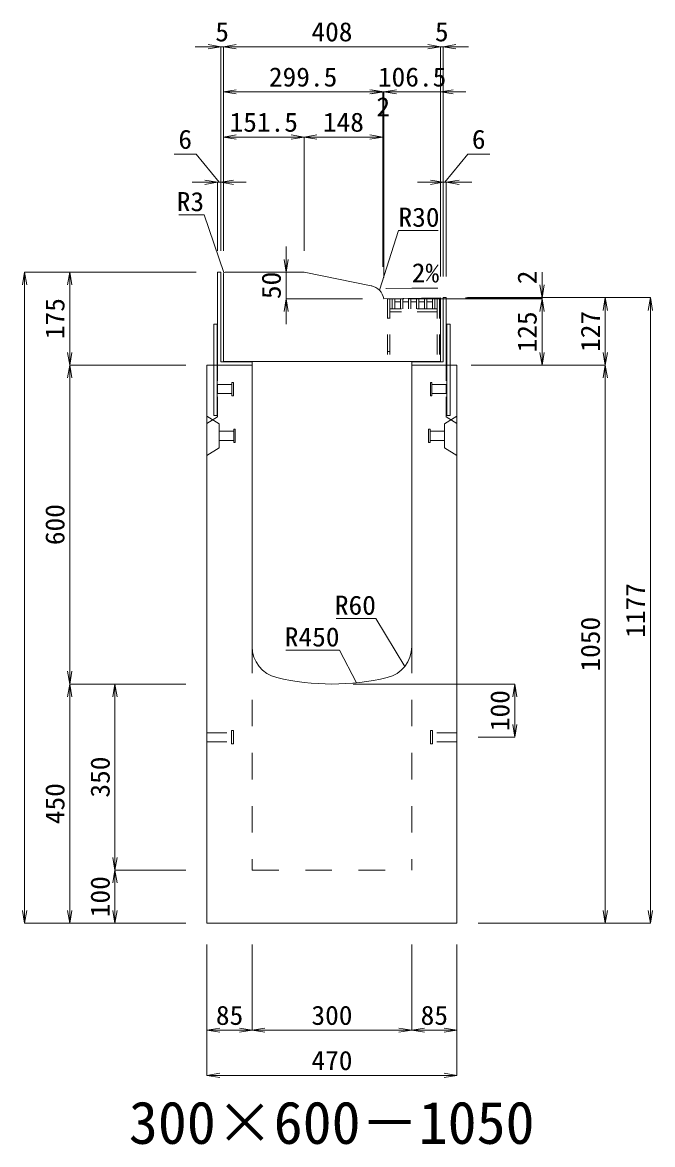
# Model space of a CAD drawing. Units: millimetres at full size. Extents: x -1809 to 57027, y -20349 to 17321.
# Drawn here: x 7818 to 9003, y -15112 to -13001 of the extents above; entities that cross this region are included whole.
import ezdxf
from ezdxf.enums import TextEntityAlignment as Align

# ---------------------------------------------------------------- set-up
doc = ezdxf.new("R2010")
doc.units = ezdxf.units.MM
doc.header["$LTSCALE"] = 50
for name, pattern in [('USER1', [2, 1, -1]), ('USER2', [1.35, 0.75, -0.6]), ('USER3', [1.35, 0.75, -0.6])]:
    doc.linetypes.add(name, pattern=pattern)
for name, color, linetype, lineweight in [('インサート', 3, 'USER2', 9), ('受枠', 3, 'Continuous', 5), ('寸法線', 7, 'Continuous', 13), ('引出線', 4, 'Continuous', 13), ('本体', 2, 'Continuous', 13), ('補助線', 8, 'Continuous', 13), ('ｸﾞﾚｰﾁﾝｸﾞ', 7, 'USER3', 9)]:
    doc.layers.add(name, color=color, linetype=linetype, lineweight=lineweight)
doc.layers.add('文字', color=7, linetype='Continuous')
doc.styles.add('ＭＳ 明朝', font='')
doc.styles.get('ＭＳ 明朝').set_extended_font_data('MS Mincho')

# ---------------------------------------------------------------- blocks, each defined once
blk = doc.blocks.new('open_arrow')
at = {"color": 0, "linetype": 'Continuous', "lineweight": -2}
blk.add_lwpolyline([(7.5, 1.25), (0, 0), (7.5, -1.25)], dxfattribs=at)

msp = doc.modelspace()

# ---------------------------------------------------------------- linework, layer by layer
at = {"layer": 'インサート'}
for p, q in [((8215, -13678.55), (8212, -13678.55)), ((8212, -13678.55), (8212, -13703.55)), ((8215, -13703.55), (8215, -13678.55)), ((8585, -13678.55), (8588, -13678.55)), ((8585, -13703.55), (8585, -13678.55)), ((8588, -13678.55), (8588, -13703.55)), ((8185, -13682.55), (8212, -13682.55)), ((8185, -13682.55), (8185, -13699.55)), ((8185, -13699.55), (8212, -13699.55)), ((8615, -13682.55), (8588, -13682.55)), ((8615, -13699.55), (8588, -13699.55)), ((8615, -13682.55), (8615, -13699.55)), ((8212, -13703.55), (8215, -13703.55)), ((8588, -13703.55), (8585, -13703.55)), ((8188.2, -13770.55), (8215.2, -13770.55)), ((8188.2, -13770.55), (8188.2, -13787.55)), ((8218.2, -13766.55), (8215.2, -13766.55)), ((8215.2, -13766.55), (8215.2, -13791.55)), ((8218.2, -13791.55), (8218.2, -13766.55)), ((8581.8, -13766.55), (8584.8, -13766.55)), ((8581.8, -13791.55), (8581.8, -13766.55)), ((8584.8, -13766.55), (8584.8, -13791.55)), ((8611.8, -13770.55), (8584.8, -13770.55)), ((8611.8, -13770.55), (8611.8, -13787.55)), ((8188.2, -13787.55), (8215.2, -13787.55)), ((8215.2, -13791.55), (8218.2, -13791.55)), ((8584.8, -13791.55), (8581.8, -13791.55)), ((8611.8, -13787.55), (8584.8, -13787.55)), ((8211, -14358.55), (8211, -14333.55)), ((8211, -14333.55), (8215, -14333.55)), ((8215, -14358.55), (8215, -14333.55)), ((8585, -14333.55), (8589, -14333.55)), ((8585, -14333.55), (8585, -14358.55)), ((8589, -14333.55), (8589, -14358.55)), ((8165, -14337.55), (8211, -14337.55)), ((8165, -14354.55), (8165, -14337.55)), ((8165, -14354.55), (8211, -14354.55)), ((8635, -14337.55), (8589, -14337.55)), ((8635, -14354.55), (8589, -14354.55)), ((8635, -14337.55), (8635, -14354.55)), ((8215, -14358.55), (8211, -14358.55)), ((8589, -14358.55), (8585, -14358.55))]:
    msp.add_line(p, q, dxfattribs=at)
at = {"layer": '受枠'}
for p, q in [((8185, -13471.05), (8185, -13646.05)), ((8185, -13471.05), (8191, -13471.05)), ((8185, -13471.05), (8191, -13471.05)), ((8191, -13471.05), (8191, -13640.05)), ((8609, -13519.06), (8609, -13640.05)), ((8609, -13519.06), (8615, -13519.06)), ((8615, -13646.05), (8615, -13519.06)), ((8178, -13741.05), (8178, -13569.06)), ((8184, -13569.06), (8178, -13569.06)), ((8184, -13741.05), (8184, -13569.06)), ((8616, -13741.05), (8616, -13569.06)), ((8616, -13569.06), (8622, -13569.06)), ((8622, -13741.05), (8622, -13569.06)), ((8250, -13646.05), (8185, -13646.05)), ((8191, -13640.05), (8250, -13640.05)), ((8250, -13646.05), (8250, -13640.05)), ((8550, -13640.05), (8550, -13646.05)), ((8550, -13640.05), (8609, -13640.05)), ((8550, -13646.05), (8550, -13640.05)), ((8615, -13646.05), (8550, -13646.05)), ((8184, -13741.05), (8178, -13741.05)), ((8616, -13741.05), (8622, -13741.05))]:
    msp.add_line(p, q, dxfattribs=at)
at = {"layer": '寸法線'}
for p, q in [((8244, -13046.93), (8143, -13046.93)), ((8191, -13431.03), (8191, -13046.93)), ((8196, -13431.03), (8196, -13046.93)), ((8604, -13046.93), (8196, -13046.93)), ((8196, -13431.03), (8196, -13046.93)), ((8556, -13046.93), (8657, -13046.93)), ((8604, -13479.23), (8604, -13046.93)), ((8604, -13479.23), (8604, -13046.93)), ((8609, -13479.04), (8609, -13046.93)), ((8495.51, -13131.93), (8196, -13131.93)), ((8196, -13431.03), (8196, -13131.93)), ((8447.51, -13131.93), (8545.44, -13131.93)), ((8449.44, -13131.93), (8652, -13131.93)), ((8495.51, -13461.09), (8495.51, -13131.93)), ((8495.51, -13461.09), (8495.51, -13131.93)), ((8497.44, -13481.08), (8497.44, -13131.93)), ((8497.44, -13481.08), (8497.44, -13131.93)), ((8604, -13479.23), (8604, -13131.93)), ((8196, -13216.93), (8347.5, -13216.93)), ((8196, -13431.03), (8196, -13216.93)), ((8347.5, -13431.03), (8347.5, -13216.93)), ((8347.5, -13216.93), (8495.51, -13216.93)), ((8347.5, -13431.03), (8347.5, -13216.93)), ((8495.51, -13461.09), (8495.51, -13216.93)), ((8144.67, -13249.13), (8103.44, -13249.13)), ((8188, -13301.93), (8144.67, -13249.13)), ((8612, -13301.93), (8655.33, -13249.13)), ((8655.33, -13249.13), (8696.56, -13249.13)), ((8239, -13301.93), (8137, -13301.93)), ((8185, -13431.03), (8185, -13301.93)), ((8191, -13431.03), (8191, -13301.93)), ((8561, -13301.93), (8663, -13301.93)), ((8609, -13479.04), (8609, -13301.93)), ((8615, -13479.04), (8615, -13301.93)), ((8313.83, -13569.11), (8313.83, -13423.05)), ((7822.06, -14696.05), (7822.06, -13471.05)), ((8144.98, -13471.05), (7822.06, -13471.05)), ((7907.06, -13471.05), (7907.06, -13646.05)), ((8144.98, -13471.05), (7907.06, -13471.05)), ((8313.83, -13471.05), (8307.48, -13471.05)), ((8794.94, -13569.1), (8794.94, -13471.25)), ((8457.42, -13521.11), (8313.83, -13521.11)), ((8544.46, -13521.1), (8794.94, -13521.1)), ((8544.46, -13521.1), (8794.94, -13521.1)), ((8651.02, -13519.25), (8794.94, -13519.25)), ((8655.02, -13519.06), (8913.78, -13519.06)), ((8655.02, -13519.06), (8998.78, -13519.06)), ((8794.94, -13646.05), (8794.94, -13521.1)), ((8913.78, -13519.06), (8913.78, -13646.05)), ((8998.78, -13519.06), (8998.78, -14696.05)), ((8124.98, -13646.05), (7907.06, -13646.05)), ((7907.06, -13646.05), (7907.06, -14246.05)), ((8124.98, -13646.05), (7907.06, -13646.05)), ((8662.02, -13646.05), (8794.94, -13646.05)), ((8675.02, -13646.05), (8913.78, -13646.05)), ((8675.02, -13646.05), (8913.78, -13646.05)), ((8913.78, -13646.05), (8913.78, -14696.05)), ((8124.98, -14246.05), (7907.06, -14246.05)), ((7907.06, -14696.05), (7907.06, -14246.05)), ((8124.98, -14246.05), (7907.06, -14246.05)), ((7992.06, -14246.05), (7992.06, -14596.05)), ((8124.98, -14246.05), (7992.06, -14246.05)), ((8440.02, -14246.05), (8743.78, -14246.05)), ((8743.78, -14246.05), (8743.78, -14346.05)), ((8675.02, -14346.05), (8743.78, -14346.05)), ((8124.98, -14596.05), (7992.06, -14596.05)), ((7992.06, -14596.05), (7992.06, -14696.05)), ((8124.98, -14596.05), (7992.06, -14596.05)), ((8124.98, -14696.05), (7822.06, -14696.05)), ((8124.98, -14696.05), (7907.06, -14696.05)), ((8124.98, -14696.05), (7992.06, -14696.05)), ((8675.02, -14696.05), (8913.78, -14696.05)), ((8675.02, -14696.05), (8998.78, -14696.05)), ((8165, -14736.07), (8165, -14897.21)), ((8165, -14736.07), (8165, -14982.21)), ((8250, -14736.07), (8250, -14897.21)), ((8250, -14736.07), (8250, -14897.21)), ((8550, -14736.07), (8550, -14897.21)), ((8550, -14736.07), (8550, -14897.21)), ((8635, -14736.07), (8635, -14897.21)), ((8635, -14736.07), (8635, -14982.21)), ((8165, -14897.21), (8250, -14897.21)), ((8250, -14897.21), (8550, -14897.21)), ((8550, -14897.21), (8635, -14897.21)), ((8165, -14982.21), (8635, -14982.21))]:
    msp.add_line(p, q, dxfattribs=at)
at = {"layer": '引出線'}
for points in [[(8196.88, -13471.93), (8159.65, -13363.53), (8111.92, -13363.53)], [(8489.42, -13505.21), (8525.11, -13392.88), (8599.79, -13392.88)], [(8501.31, -13501.75), (8550.05, -13501.21), (8598.81, -13501.21)], [(8537.07, -14212.74), (8482.66, -14122.84), (8407.98, -14122.84)], [(8446.44, -14243.65), (8414.22, -14182.51), (8313.21, -14182.51)]]:
    msp.add_lwpolyline(points, dxfattribs=at)
at = {"layer": '本体', "lineweight": 20}
for p, q in [((8196, -13474.05), (8196, -13639.05)), ((8347.5, -13471.05), (8198.95, -13471.05)), ((8473.81, -13496.66), (8347.5, -13471.05)), ((8497.44, -13521.1), (8604, -13519.25)), ((8604, -13639.05), (8604, -13519.25)), ((8604, -13639.05), (8196, -13639.05))]:
    msp.add_line(p, q, dxfattribs=at)
at = {"layer": '本体'}
for p, q in [((8165, -13646.05), (8165, -14696.05)), ((8165, -13646.05), (8250, -13646.05)), ((8250, -13646.05), (8250, -14175.53)), ((8550, -13646.05), (8550, -14175.53)), ((8550, -13646.05), (8635, -13646.05)), ((8635, -13646.05), (8635, -14696.05)), ((8165, -14696.05), (8635, -14696.05))]:
    msp.add_line(p, q, dxfattribs=at)
at = {"layer": '本体', "linetype": 'USER2', "lineweight": 9}
for p, q in [((8185, -13743.05), (8185, -13646.05)), ((8615, -13743.05), (8615, -13646.05)), ((8165, -13755.55), (8185, -13743.05)), ((8635, -13755.55), (8615, -13743.05))]:
    msp.add_line(p, q, dxfattribs=at)
at = {"layer": '本体', "lineweight": 9}
for p, q in [((8165, -13742.05), (8188.2, -13756.55)), ((8634.58, -13742.31), (8611.8, -13756.55)), ((8188.2, -13756.55), (8188.2, -13801.55)), ((8611.8, -13756.55), (8611.8, -13801.55)), ((8188.2, -13801.55), (8165, -13816.05)), ((8611.8, -13801.55), (8635, -13816.05))]:
    msp.add_line(p, q, dxfattribs=at)
at = {"layer": '本体', "linetype": 'USER1', "lineweight": 15}
for p, q in [((8250, -14175.53), (8250, -14596.05)), ((8550, -14175.53), (8550, -14596.05)), ((8250, -14596.05), (8550, -14596.05))]:
    msp.add_line(p, q, dxfattribs=at)
at = {"layer": '本体', "lineweight": 20}
for centre, radius, start, end in [((8199, -13474.05), 3, 90, 180), ((8467.85, -13526.06), 30, 9.51572, 78.54145)]:
    msp.add_arc(centre, radius, start, end, dxfattribs=at)
at = {"layer": '本体'}
for centre, radius, start, end in [((8310, -14175.53), 60, 180, 256.65764), ((8490, -14175.53), 60, 283.34236, 0), ((8400, -13796.05), 450, 256.65764, 283.34236)]:
    msp.add_arc(centre, radius, start, end, dxfattribs=at)
at = {"layer": '補助線'}
msp.add_line((8473.82, -13496.71), (8475.55, -13497.06), dxfattribs=at)
at = {"layer": 'ｸﾞﾚｰﾁﾝｸﾞ', "linetype": 'USER2', "lineweight": 5}
for p, q in [((8602.5, -13521.05), (8504.5, -13521.05)), ((8504.5, -13521.05), (8504.5, -13639.05)), ((8509, -13521.05), (8509, -13639.05)), ((8513.5, -13540.05), (8513.5, -13521.05)), ((8518, -13540.05), (8518, -13521.05)), ((8518, -13527.05), (8528.6, -13527.05)), ((8528.6, -13540.05), (8528.6, -13521.05)), ((8533.1, -13540.05), (8533.1, -13521.05)), ((8533.1, -13527.05), (8543.7, -13527.05)), ((8543.7, -13540.05), (8543.7, -13521.05)), ((8548.2, -13540.05), (8548.2, -13521.05)), ((8548.2, -13527.05), (8558.8, -13527.05)), ((8558.8, -13540.05), (8558.8, -13521.05)), ((8563.3, -13540.05), (8563.3, -13521.05)), ((8563.3, -13527.05), (8573.9, -13527.05)), ((8573.9, -13540.05), (8573.9, -13521.05)), ((8578.4, -13540.05), (8578.4, -13521.05)), ((8578.4, -13527.05), (8589, -13527.05)), ((8589, -13540.05), (8589, -13521.05)), ((8593.5, -13540.05), (8593.5, -13521.05)), ((8598, -13521.05), (8598, -13639.05)), ((8602.5, -13521.05), (8602.5, -13639.05)), ((8598, -13540.05), (8509, -13540.05)), ((8598, -13546.05), (8509, -13546.05)), ((8509, -13557.55), (8504.5, -13557.55)), ((8509, -13620.55), (8504.5, -13620.55))]:
    msp.add_line(p, q, dxfattribs=at)

# ---------------------------------------------------------------- block references
at = {"layer": '寸法線', "xscale": 3.2, "yscale": 3.2}
for p, rotation in [((8191, -13046.93), 180), ((8604, -13046.93), 180), ((8604, -13046.93), 180), ((8495.51, -13131.93), 180), ((8495.51, -13131.93), 180), ((8497.44, -13131.93), 180), ((8347.5, -13216.93), 180), ((8495.51, -13216.93), 180), ((8185, -13301.93), 180), ((8609, -13301.93), 180), ((8313.83, -13471.05), 90), ((7822.06, -13471.05), 270), ((7907.06, -13471.05), 270), ((8794.94, -13519.25), 90), ((8313.83, -13521.11), 270), ((8794.94, -13521.1), 270), ((8794.94, -13521.1), 270), ((8913.78, -13519.06), 270), ((8998.78, -13519.06), 270), ((7907.06, -13646.05), 90), ((8794.94, -13646.05), 90), ((8913.78, -13646.05), 90), ((7907.06, -13646.05), 270), ((8913.78, -13646.05), 270), ((7907.06, -14246.05), 90), ((7907.06, -14246.05), 270), ((7992.06, -14246.05), 270), ((8743.78, -14246.05), 270), ((8743.78, -14346.05), 90), ((7992.06, -14596.05), 90), ((7992.06, -14596.05), 270), ((7822.06, -14696.05), 90), ((7907.06, -14696.05), 90), ((7992.06, -14696.05), 90), ((8913.78, -14696.05), 90), ((8998.78, -14696.05), 90), ((8250, -14897.21), 180), ((8550, -14897.21), 180), ((8635, -14897.21), 180), ((8635, -14982.21), 180)]:
    msp.add_blockref('open_arrow', p, dxfattribs=dict(at, rotation=rotation))
for p in [(8196, -13046.93), (8196, -13046.93), (8609, -13046.93), (8196, -13131.93), (8497.44, -13131.93), (8604, -13131.93), (8196, -13216.93), (8347.5, -13216.93), (8191, -13301.93), (8615, -13301.93), (8165, -14897.21), (8250, -14897.21), (8550, -14897.21), (8165, -14982.21)]:
    msp.add_blockref('open_arrow', p, dxfattribs=at)
at = {"layer": '引出線', "xscale": 0.0533, "yscale": 0.0533}
for p, rotation in [((8196.88, -13471.93), 109), ((8489.42, -13505.21), 72.4), ((8501.31, -13501.75), 0.6), ((8537.07, -14212.74), 121.2), ((8446.44, -14243.65), 117.8)]:
    msp.add_blockref('open_arrow', p, dxfattribs=dict(at, rotation=rotation))

# ---------------------------------------------------------------- texts
at = {"layer": '寸法線', "style": 'ＭＳ 明朝', "width": 1.05}
for s, p in [('5', (8193.5, -13018.91)), ('408', (8400, -13018.91)), ('5', (8606.5, -13018.91)), ('299.5', (8345.75, -13103.91)), ('106.5', (8550.72, -13103.91)), ('2', (8496.47, -13159.95)), ('151.5', (8271.75, -13188.91)), ('148', (8421.5, -13188.91)), ('6', (8124.05, -13221.11)), ('6', (8675.95, -13221.11)), ('85', (8207.5, -14869.19)), ('300', (8400, -14869.19)), ('85', (8592.5, -14869.19)), ('470', (8400, -14954.19))]:
    msp.add_text(s, height=36.03, dxfattribs=at).set_placement(p, align=Align.MIDDLE_CENTER)
for s, p in [('50', (8285.81, -13496.08)), ('2', (8766.92, -13480.99)), ('175', (7879.04, -13558.55)), ('125', (8766.92, -13583.58)), ('127', (8885.76, -13582.56)), ('600', (7879.04, -13946.05)), ('1177', (8970.76, -14107.56)), ('1050', (8885.76, -14171.05)), ('100', (8715.76, -14296.05)), ('350', (7964.04, -14421.05)), ('450', (7879.04, -14471.05)), ('100', (7964.04, -14646.05))]:
    msp.add_text(s, height=36.03, rotation=90, dxfattribs=at).set_placement(p, align=Align.MIDDLE_CENTER)
at = {"layer": '引出線', "style": 'ＭＳ 明朝', "width": 1.05}
for s, p in [('R3', (8159.65, -13320.33)), ('R60', (8482.66, -14079.64)), ('R450', (8414.22, -14139.31))]:
    msp.add_text(s, height=36.03, dxfattribs=at).set_placement(p, align=Align.TOP_RIGHT)
for s, p in [('R30', (8525.11, -13349.68)), ('2%', (8550.05, -13454.3))]:
    msp.add_text(s, height=36.03, dxfattribs=at).set_placement(p, align=Align.TOP_LEFT)
at = {"layer": '文字', "style": 'ＭＳ 明朝'}
msp.add_text('300×600－1050', height=80.06, dxfattribs=at).set_placement((8399.52, -15071.03), align=Align.MIDDLE_CENTER)

doc.saveas('drawing.dxf')
